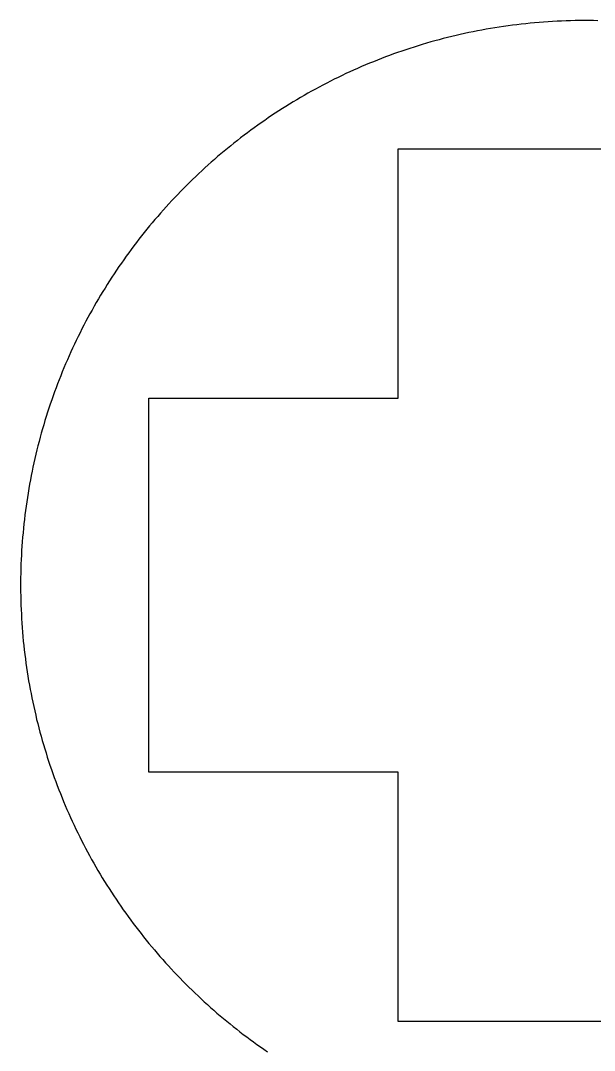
# Model space of a CAD drawing. Extents: x 0 to 279, y 0 to 212.
# Drawn here: x 8.1 to 17.49, y 16.3 to 33.14 of the extents above; entities that cross this region are included whole.
import ezdxf

# ---------------------------------------------------------------- set-up
doc = ezdxf.new("R2010")
doc.units = 0
doc.layers.add('LAYER_1', color=18, linetype='CONTINUOUS')

msp = doc.modelspace()

# ---------------------------------------------------------------- linework, layer by layer
at = {"layer": 'LAYER_1'}
for points in [[(17.544, 33.14), (17.47, 33.141), (17.396, 33.142), (17.321, 33.142), (17.246, 33.142), (17.172, 33.141), (17.097, 33.139), (17.023, 33.137), (16.949, 33.134), (16.875, 33.131), (16.802, 33.127), (16.728, 33.122), (16.655, 33.117), (16.581, 33.112), (16.508, 33.106), (16.435, 33.099), (16.363, 33.091), (16.29, 33.084), (16.218, 33.075), (16.145, 33.066), (16.073, 33.056), (16.001, 33.046), (15.93, 33.036), (15.858, 33.024), (15.787, 33.013), (15.715, 33), (15.644, 32.988), (15.574, 32.974), (15.503, 32.96), (15.433, 32.946), (15.362, 32.931), (15.292, 32.915), (15.222, 32.899), (15.153, 32.883), (15.083, 32.865), (15.014, 32.848), (14.945, 32.83), (14.876, 32.811), (14.808, 32.792), (14.739, 32.772), (14.671, 32.752), (14.603, 32.731), (14.536, 32.71), (14.468, 32.688), (14.401, 32.666), (14.334, 32.643), (14.267, 32.62), (14.201, 32.596), (14.134, 32.572), (14.068, 32.547), (14.002, 32.522), (13.937, 32.496), (13.871, 32.47), (13.806, 32.444), (13.741, 32.416), (13.677, 32.389), (13.612, 32.361), (13.548, 32.332), (13.485, 32.303), (13.421, 32.274), (13.358, 32.244), (13.295, 32.213), (13.232, 32.182), (13.169, 32.151), (13.107, 32.119), (13.045, 32.087), (12.983, 32.054), (12.922, 32.021), (12.861, 31.987), (12.8, 31.953), (12.739, 31.919), (12.679, 31.884), (12.619, 31.848), (12.559, 31.812), (12.5, 31.776), (12.441, 31.739), (12.382, 31.702), (12.324, 31.665), (12.265, 31.627), (12.207, 31.588), (12.15, 31.549), (12.093, 31.51), (12.036, 31.47), (11.979, 31.43), (11.923, 31.39), (11.867, 31.349), (11.811, 31.308), (11.755, 31.266), (11.7, 31.224), (11.646, 31.181), (11.591, 31.138), (11.537, 31.095), (11.483, 31.051), (11.43, 31.007), (11.377, 30.962), (11.324, 30.917), (11.272, 30.872), (11.22, 30.826), (11.168, 30.78), (11.117, 30.734), (11.066, 30.687), (11.015, 30.64), (10.965, 30.592), (10.915, 30.544), (10.865, 30.496), (10.816, 30.447), (10.767, 30.398), (10.719, 30.349), (10.671, 30.299), (10.623, 30.249), (10.575, 30.198), (10.528, 30.147), (10.482, 30.096), (10.436, 30.045), (10.39, 29.993), (10.344, 29.94), (10.299, 29.888), (10.254, 29.835), (10.21, 29.782), (10.166, 29.728), (10.123, 29.674), (10.08, 29.62), (10.037, 29.565), (9.995, 29.51), (9.953, 29.455), (9.911, 29.399), (9.87, 29.344), (9.829, 29.287), (9.789, 29.231), (9.749, 29.174), (9.71, 29.117), (9.671, 29.059), (9.632, 29.001), (9.594, 28.943), (9.556, 28.885), (9.519, 28.826), (9.482, 28.767), (9.446, 28.708), (9.41, 28.648), (9.374, 28.589), (9.339, 28.528), (9.304, 28.468), (9.27, 28.407), (9.236, 28.346), (9.203, 28.285), (9.17, 28.223), (9.137, 28.161), (9.105, 28.099), (9.074, 28.037), (9.043, 27.974), (9.012, 27.911), (8.982, 27.848), (8.952, 27.785), (8.923, 27.721), (8.894, 27.657), (8.866, 27.593), (8.838, 27.528), (8.811, 27.463), (8.784, 27.398), (8.758, 27.333), (8.732, 27.268), (8.706, 27.202), (8.681, 27.136), (8.657, 27.07), (8.633, 27.003), (8.61, 26.936), (8.587, 26.87), (8.564, 26.802), (8.542, 26.735), (8.521, 26.667), (8.5, 26.6), (8.48, 26.531), (8.46, 26.463), (8.44, 26.395), (8.421, 26.326), (8.403, 26.257), (8.385, 26.188), (8.368, 26.119), (8.351, 26.049), (8.335, 25.979), (8.319, 25.909), (8.304, 25.839), (8.289, 25.769), (8.275, 25.698), (8.261, 25.628), (8.248, 25.557), (8.236, 25.486), (8.224, 25.414), (8.212, 25.343), (8.201, 25.271), (8.191, 25.199), (8.181, 25.127), (8.172, 25.055), (8.163, 24.983), (8.155, 24.91), (8.148, 24.837), (8.141, 24.765), (8.134, 24.691), (8.128, 24.618), (8.123, 24.545), (8.118, 24.471), (8.114, 24.398), (8.111, 24.324), (8.108, 24.25), (8.105, 24.176), (8.103, 24.102), (8.102, 24.027), (8.102, 23.953), (8.102, 23.878), (8.102, 23.803), (8.103, 23.729), (8.105, 23.655), (8.107, 23.58), (8.11, 23.506), (8.114, 23.433), (8.118, 23.359), (8.122, 23.285), (8.127, 23.212), (8.133, 23.139), (8.139, 23.066), (8.146, 22.993), (8.154, 22.92), (8.162, 22.848), (8.17, 22.775), (8.179, 22.703), (8.189, 22.631), (8.199, 22.559), (8.21, 22.487), (8.221, 22.416), (8.233, 22.344), (8.246, 22.273), (8.259, 22.202), (8.272, 22.132), (8.286, 22.061), (8.301, 21.991), (8.316, 21.92), (8.332, 21.85), (8.348, 21.781), (8.364, 21.711), (8.382, 21.642), (8.399, 21.572), (8.418, 21.504), (8.436, 21.435), (8.456, 21.366), (8.475, 21.298), (8.496, 21.23), (8.517, 21.162), (8.538, 21.094), (8.56, 21.027), (8.582, 20.96), (8.605, 20.893), (8.628, 20.826), (8.652, 20.759), (8.676, 20.693), (8.701, 20.627), (8.727, 20.561), (8.752, 20.496), (8.779, 20.43), (8.805, 20.365), (8.833, 20.301), (8.86, 20.236), (8.889, 20.172), (8.917, 20.108), (8.946, 20.044), (8.976, 19.98), (9.006, 19.917), (9.037, 19.854), (9.068, 19.791), (9.099, 19.729), (9.131, 19.667), (9.163, 19.605), (9.196, 19.543), (9.229, 19.482), (9.263, 19.421), (9.297, 19.36), (9.332, 19.299), (9.367, 19.239), (9.402, 19.179), (9.438, 19.12), (9.475, 19.06), (9.511, 19.001), (9.549, 18.943), (9.586, 18.884), (9.624, 18.826), (9.663, 18.768), (9.702, 18.711), (9.741, 18.653), (9.781, 18.596), (9.821, 18.54), (9.862, 18.484), (9.903, 18.428), (9.944, 18.372), (9.986, 18.317), (10.028, 18.262), (10.071, 18.207), (10.114, 18.153), (10.157, 18.099), (10.201, 18.045), (10.245, 17.992), (10.29, 17.939), (10.335, 17.886), (10.38, 17.834), (10.426, 17.782), (10.472, 17.73), (10.519, 17.679), (10.566, 17.628), (10.613, 17.577), (10.661, 17.527), (10.709, 17.477), (10.757, 17.428), (10.806, 17.378), (10.855, 17.33), (10.905, 17.281), (10.955, 17.233), (11.005, 17.186), (11.055, 17.138), (11.106, 17.091), (11.158, 17.045), (11.209, 16.999), (11.261, 16.953), (11.313, 16.907), (11.366, 16.862), (11.419, 16.818), (11.473, 16.774), (11.526, 16.73), (11.58, 16.686), (11.635, 16.643), (11.689, 16.601), (11.744, 16.558), (11.8, 16.517), (11.855, 16.475), (11.911, 16.434), (11.967, 16.394), (12.024, 16.353), (12.081, 16.314), (12.138, 16.274)], [(17.622, 16.77), (17.479, 16.77), (17.336, 16.77), (17.192, 16.77), (17.049, 16.77), (16.978, 16.77), (16.907, 16.77), (16.836, 16.77), (16.765, 16.77), (16.695, 16.77), (16.624, 16.77), (16.555, 16.77), (16.485, 16.77), (16.416, 16.77), (16.348, 16.77), (16.314, 16.77), (16.28, 16.77), (16.246, 16.77), (16.212, 16.77), (16.179, 16.77), (16.145, 16.77), (16.112, 16.77), (16.079, 16.77), (16.046, 16.77), (16.013, 16.77), (15.981, 16.77), (15.948, 16.77), (15.916, 16.77), (15.884, 16.77), (15.852, 16.77), (15.82, 16.77), (15.789, 16.77), (15.758, 16.77), (15.726, 16.77), (15.695, 16.77), (15.665, 16.77), (15.634, 16.77), (15.604, 16.77), (15.574, 16.77), (15.544, 16.77), (15.515, 16.77), (15.485, 16.77), (15.456, 16.77), (15.427, 16.77), (15.399, 16.77), (15.37, 16.77), (15.342, 16.77), (15.314, 16.77), (15.287, 16.77), (15.259, 16.77), (15.232, 16.77), (15.206, 16.77), (15.179, 16.77), (15.153, 16.77), (15.127, 16.77), (15.102, 16.77), (15.076, 16.77), (15.051, 16.77), (15.027, 16.77), (15.002, 16.77), (14.978, 16.77), (14.955, 16.77), (14.931, 16.77), (14.908, 16.77), (14.885, 16.77), (14.863, 16.77), (14.841, 16.77), (14.819, 16.77), (14.798, 16.77), (14.777, 16.77), (14.757, 16.77), (14.736, 16.77), (14.716, 16.77), (14.697, 16.77), (14.678, 16.77), (14.659, 16.77), (14.641, 16.77), (14.623, 16.77), (14.605, 16.77), (14.588, 16.77), (14.572, 16.77), (14.555, 16.77), (14.539, 16.77), (14.524, 16.77), (14.509, 16.77), (14.494, 16.77), (14.48, 16.77), (14.466, 16.77), (14.453, 16.77), (14.44, 16.77), (14.428, 16.77), (14.416, 16.77), (14.404, 16.77), (14.393, 16.77), (14.383, 16.77), (14.373, 16.77), (14.363, 16.77), (14.354, 16.77), (14.345, 16.77), (14.341, 16.77), (14.337, 16.77), (14.333, 16.77), (14.329, 16.77), (14.326, 16.77), (14.322, 16.77), (14.319, 16.77), (14.315, 16.77), (14.312, 16.77), (14.309, 16.77), (14.306, 16.77), (14.304, 16.77), (14.301, 16.77), (14.299, 16.77), (14.296, 16.77), (14.294, 16.77), (14.292, 16.77), (14.29, 16.77), (14.288, 16.77), (14.286, 16.77), (14.285, 16.77), (14.283, 16.77), (14.282, 16.77), (14.281, 16.77), (14.28, 16.77), (14.279, 16.77), (14.278, 16.77), (14.278, 16.77), (14.277, 16.77), (14.277, 16.77), (14.276, 16.77), (14.276, 16.77), (14.276, 16.77), (14.276, 16.77), (14.276, 16.77), (14.276, 16.77), (14.276, 16.771), (14.276, 16.771), (14.276, 16.772), (14.276, 16.773), (14.276, 16.773), (14.276, 16.774), (14.276, 16.775), (14.276, 16.776), (14.276, 16.777), (14.276, 16.779), (14.276, 16.78), (14.276, 16.781), (14.276, 16.783), (14.276, 16.784), (14.276, 16.786), (14.276, 16.788), (14.276, 16.79), (14.276, 16.792), (14.276, 16.794), (14.276, 16.796), (14.276, 16.798), (14.276, 16.8), (14.276, 16.802), (14.276, 16.805), (14.276, 16.807), (14.276, 16.81), (14.276, 16.813), (14.276, 16.815), (14.276, 16.821), (14.276, 16.827), (14.276, 16.834), (14.276, 16.84), (14.276, 16.847), (14.276, 16.855), (14.276, 16.862), (14.276, 16.87), (14.276, 16.879), (14.276, 16.887), (14.276, 16.896), (14.276, 16.905), (14.276, 16.915), (14.276, 16.925), (14.276, 16.935), (14.276, 16.945), (14.276, 16.955), (14.276, 16.966), (14.276, 16.977), (14.276, 16.989), (14.276, 17.001), (14.276, 17.013), (14.276, 17.025), (14.276, 17.037), (14.276, 17.05), (14.276, 17.063), (14.276, 17.076), (14.276, 17.09), (14.276, 17.103), (14.276, 17.117), (14.276, 17.132), (14.276, 17.146), (14.276, 17.161), (14.276, 17.176), (14.276, 17.191), (14.276, 17.206), (14.276, 17.222), (14.276, 17.238), (14.276, 17.254), (14.276, 17.27), (14.276, 17.286), (14.276, 17.303), (14.276, 17.32), (14.276, 17.337), (14.276, 17.354), (14.276, 17.371), (14.276, 17.389), (14.276, 17.407), (14.276, 17.425), (14.276, 17.443), (14.276, 17.462), (14.276, 17.48), (14.276, 17.499), (14.276, 17.518), (14.276, 17.537), (14.276, 17.556), (14.276, 17.575), (14.276, 17.595), (14.276, 17.615), (14.276, 17.635), (14.276, 17.655), (14.276, 17.675), (14.276, 17.695), (14.276, 17.716), (14.276, 17.736), (14.276, 17.757), (14.276, 17.778), (14.276, 17.799), (14.276, 17.82), (14.276, 17.841), (14.276, 17.863), (14.276, 17.884), (14.276, 17.906), (14.276, 17.928), (14.276, 17.949), (14.276, 17.971), (14.276, 17.993), (14.276, 18.016), (14.276, 18.038), (14.276, 18.06), (14.276, 18.083), (14.276, 18.105), (14.276, 18.128), (14.276, 18.151), (14.276, 18.196), (14.276, 18.242), (14.276, 18.288), (14.276, 18.335), (14.276, 18.382), (14.276, 18.429), (14.276, 18.476), (14.276, 18.523), (14.276, 18.571), (14.276, 18.618), (14.276, 18.714), (14.276, 18.809), (14.276, 18.905), (14.276, 19), (14.276, 19.048), (14.276, 19.095), (14.276, 19.142), (14.276, 19.19), (14.276, 19.236), (14.276, 19.283), (14.276, 19.33), (14.276, 19.376), (14.276, 19.422), (14.276, 19.468), (14.276, 19.49), (14.276, 19.513), (14.276, 19.536), (14.276, 19.558), (14.276, 19.58), (14.276, 19.603), (14.276, 19.625), (14.276, 19.647), (14.276, 19.669), (14.276, 19.691), (14.276, 19.712), (14.276, 19.734), (14.276, 19.756), (14.276, 19.777), (14.276, 19.798), (14.276, 19.819), (14.276, 19.84), (14.276, 19.861), (14.276, 19.882), (14.276, 19.903), (14.276, 19.923), (14.276, 19.943), (14.276, 19.964), (14.276, 19.984), (14.276, 20.003), (14.276, 20.023), (14.276, 20.043), (14.276, 20.062), (14.276, 20.081), (14.276, 20.1), (14.276, 20.119), (14.276, 20.138), (14.276, 20.157), (14.276, 20.175), (14.276, 20.193), (14.276, 20.211), (14.276, 20.229), (14.276, 20.247), (14.276, 20.264), (14.276, 20.281), (14.276, 20.298), (14.276, 20.315), (14.276, 20.332), (14.276, 20.348), (14.276, 20.365), (14.276, 20.381), (14.276, 20.396), (14.276, 20.412), (14.276, 20.427), (14.276, 20.443), (14.276, 20.457), (14.276, 20.472), (14.276, 20.487), (14.276, 20.501), (14.276, 20.515), (14.276, 20.529), (14.276, 20.542), (14.276, 20.555), (14.276, 20.568), (14.276, 20.581), (14.276, 20.593), (14.276, 20.606), (14.276, 20.618), (14.276, 20.629), (14.276, 20.641), (14.276, 20.652), (14.276, 20.663), (14.276, 20.673), (14.276, 20.684), (14.276, 20.694), (14.276, 20.703), (14.276, 20.713), (14.276, 20.722), (14.276, 20.731), (14.276, 20.739), (14.276, 20.748), (14.276, 20.756), (14.276, 20.763), (14.276, 20.771), (14.276, 20.778), (14.276, 20.785), (14.276, 20.791), (14.276, 20.797), (14.276, 20.803), (14.276, 20.806), (14.276, 20.808), (14.276, 20.811), (14.276, 20.813), (14.276, 20.816), (14.276, 20.818), (14.276, 20.82), (14.276, 20.823), (14.276, 20.825), (14.276, 20.827), (14.276, 20.829), (14.276, 20.83), (14.276, 20.832), (14.276, 20.834), (14.276, 20.835), (14.276, 20.837), (14.276, 20.838), (14.276, 20.84), (14.276, 20.841), (14.276, 20.842), (14.276, 20.843), (14.276, 20.844), (14.276, 20.845), (14.276, 20.846), (14.276, 20.846), (14.276, 20.847), (14.276, 20.847), (14.276, 20.848), (14.276, 20.848), (14.276, 20.848), (14.276, 20.849), (14.276, 20.849), (14.276, 20.849), (14.276, 20.849), (14.276, 20.849), (14.276, 20.849), (14.275, 20.849), (14.275, 20.849), (14.274, 20.849), (14.273, 20.849), (14.273, 20.849), (14.272, 20.849), (14.271, 20.849), (14.27, 20.849), (14.269, 20.849), (14.267, 20.849), (14.266, 20.849), (14.265, 20.849), (14.263, 20.849), (14.262, 20.849), (14.26, 20.849), (14.258, 20.849), (14.256, 20.849), (14.254, 20.849), (14.252, 20.849), (14.25, 20.849), (14.248, 20.849), (14.246, 20.849), (14.244, 20.849), (14.241, 20.849), (14.239, 20.849), (14.236, 20.849), (14.233, 20.849), (14.231, 20.849), (14.225, 20.849), (14.219, 20.849), (14.212, 20.849), (14.206, 20.849), (14.199, 20.849), (14.191, 20.849), (14.184, 20.849), (14.176, 20.849), (14.167, 20.849), (14.159, 20.849), (14.15, 20.849), (14.141, 20.849), (14.131, 20.849), (14.121, 20.849), (14.111, 20.849), (14.101, 20.849), (14.091, 20.849), (14.08, 20.849), (14.069, 20.849), (14.057, 20.849), (14.045, 20.849), (14.033, 20.849), (14.021, 20.849), (14.009, 20.849), (13.996, 20.849), (13.983, 20.849), (13.97, 20.849), (13.956, 20.849), (13.943, 20.849), (13.929, 20.849), (13.914, 20.849), (13.9, 20.849), (13.885, 20.849), (13.87, 20.849), (13.855, 20.849), (13.84, 20.849), (13.824, 20.849), (13.809, 20.849), (13.792, 20.849), (13.776, 20.849), (13.76, 20.849), (13.743, 20.849), (13.726, 20.849), (13.709, 20.849), (13.692, 20.849), (13.675, 20.849), (13.657, 20.849), (13.639, 20.849), (13.621, 20.849), (13.603, 20.849), (13.584, 20.849), (13.566, 20.849), (13.547, 20.849), (13.528, 20.849), (13.509, 20.849), (13.49, 20.849), (13.471, 20.849), (13.451, 20.849), (13.431, 20.849), (13.411, 20.849), (13.391, 20.849), (13.371, 20.849), (13.351, 20.849), (13.33, 20.849), (13.31, 20.849), (13.289, 20.849), (13.268, 20.849), (13.247, 20.849), (13.226, 20.849), (13.205, 20.849), (13.183, 20.849), (13.162, 20.849), (13.14, 20.849), (13.118, 20.849), (13.097, 20.849), (13.075, 20.849), (13.053, 20.849), (13.03, 20.849), (13.008, 20.849), (12.986, 20.849), (12.963, 20.849), (12.941, 20.849), (12.918, 20.849), (12.896, 20.849), (12.85, 20.849), (12.804, 20.849), (12.758, 20.849), (12.711, 20.849), (12.664, 20.849), (12.617, 20.849), (12.57, 20.849), (12.523, 20.849), (12.476, 20.849), (12.428, 20.849), (12.333, 20.849), (12.237, 20.849), (12.141, 20.849), (12.046, 20.849), (11.998, 20.849), (11.951, 20.849), (11.904, 20.849), (11.857, 20.849), (11.81, 20.849), (11.763, 20.849), (11.716, 20.849), (11.67, 20.849), (11.624, 20.849), (11.578, 20.849), (11.556, 20.849), (11.533, 20.849), (11.511, 20.849), (11.488, 20.849), (11.466, 20.849), (11.444, 20.849), (11.421, 20.849), (11.399, 20.849), (11.377, 20.849), (11.356, 20.849), (11.334, 20.849), (11.312, 20.849), (11.291, 20.849), (11.269, 20.849), (11.248, 20.849), (11.227, 20.849), (11.206, 20.849), (11.185, 20.849), (11.164, 20.849), (11.144, 20.849), (11.123, 20.849), (11.103, 20.849), (11.083, 20.849), (11.063, 20.849), (11.043, 20.849), (11.023, 20.849), (11.003, 20.849), (10.984, 20.849), (10.965, 20.849), (10.946, 20.849), (10.927, 20.849), (10.908, 20.849), (10.89, 20.849), (10.871, 20.849), (10.853, 20.849), (10.835, 20.849), (10.817, 20.849), (10.799, 20.849), (10.782, 20.849), (10.765, 20.849), (10.748, 20.849), (10.731, 20.849), (10.714, 20.849), (10.698, 20.849), (10.682, 20.849), (10.665, 20.849), (10.65, 20.849), (10.634, 20.849), (10.619, 20.849), (10.604, 20.849), (10.589, 20.849), (10.574, 20.849), (10.56, 20.849), (10.545, 20.849), (10.531, 20.849), (10.518, 20.849), (10.504, 20.849), (10.491, 20.849), (10.478, 20.849), (10.465, 20.849), (10.453, 20.849), (10.441, 20.849), (10.429, 20.849), (10.417, 20.849), (10.405, 20.849), (10.394, 20.849), (10.383, 20.849), (10.373, 20.849), (10.363, 20.849), (10.353, 20.849), (10.343, 20.849), (10.333, 20.849), (10.324, 20.849), (10.315, 20.849), (10.307, 20.849), (10.298, 20.849), (10.29, 20.849), (10.283, 20.849), (10.275, 20.849), (10.268, 20.849), (10.262, 20.849), (10.255, 20.849), (10.249, 20.849), (10.243, 20.849), (10.241, 20.849), (10.238, 20.849), (10.235, 20.849), (10.233, 20.849), (10.23, 20.849), (10.228, 20.849), (10.226, 20.849), (10.224, 20.849), (10.222, 20.849), (10.22, 20.849), (10.218, 20.849), (10.216, 20.849), (10.214, 20.849), (10.212, 20.849), (10.211, 20.849), (10.209, 20.849), (10.208, 20.849), (10.207, 20.849), (10.205, 20.849), (10.204, 20.849), (10.203, 20.849), (10.202, 20.849), (10.201, 20.849), (10.201, 20.849), (10.2, 20.849), (10.199, 20.849), (10.199, 20.849), (10.198, 20.849), (10.198, 20.849), (10.198, 20.849), (10.198, 20.849), (10.198, 20.849), (10.198, 20.849), (10.198, 20.849), (10.198, 20.849), (10.198, 20.85), (10.198, 20.85), (10.198, 20.851), (10.198, 20.852), (10.198, 20.853), (10.198, 20.854), (10.198, 20.856), (10.198, 20.857), (10.198, 20.859), (10.198, 20.86), (10.198, 20.862), (10.198, 20.864), (10.198, 20.866), (10.198, 20.868), (10.198, 20.871), (10.198, 20.873), (10.198, 20.876), (10.198, 20.879), (10.198, 20.882), (10.198, 20.885), (10.198, 20.888), (10.198, 20.891), (10.198, 20.894), (10.198, 20.898), (10.198, 20.901), (10.198, 20.905), (10.198, 20.909), (10.198, 20.913), (10.198, 20.917), (10.198, 20.926), (10.198, 20.935), (10.198, 20.945), (10.198, 20.955), (10.198, 20.965), (10.198, 20.976), (10.198, 20.988), (10.198, 21), (10.198, 21.012), (10.198, 21.025), (10.198, 21.038), (10.198, 21.052), (10.198, 21.066), (10.198, 21.081), (10.198, 21.096), (10.198, 21.112), (10.198, 21.127), (10.198, 21.144), (10.198, 21.16), (10.198, 21.178), (10.198, 21.195), (10.198, 21.213), (10.198, 21.231), (10.198, 21.25), (10.198, 21.269), (10.198, 21.289), (10.198, 21.308), (10.198, 21.329), (10.198, 21.349), (10.198, 21.37), (10.198, 21.392), (10.198, 21.413), (10.198, 21.435), (10.198, 21.458), (10.198, 21.48), (10.198, 21.503), (10.198, 21.527), (10.198, 21.55), (10.198, 21.574), (10.198, 21.599), (10.198, 21.623), (10.198, 21.648), (10.198, 21.674), (10.198, 21.699), (10.198, 21.725), (10.198, 21.751), (10.198, 21.778), (10.198, 21.805), (10.198, 21.832), (10.198, 21.859), (10.198, 21.887), (10.198, 21.914), (10.198, 21.942), (10.198, 21.971), (10.198, 21.999), (10.198, 22.028), (10.198, 22.057), (10.198, 22.087), (10.198, 22.116), (10.198, 22.146), (10.198, 22.176), (10.198, 22.206), (10.198, 22.237), (10.198, 22.268), (10.198, 22.299), (10.198, 22.33), (10.198, 22.361), (10.198, 22.393), (10.198, 22.424), (10.198, 22.456), (10.198, 22.488), (10.198, 22.52), (10.198, 22.553), (10.198, 22.586), (10.198, 22.618), (10.198, 22.651), (10.198, 22.684), (10.198, 22.718), (10.198, 22.751), (10.198, 22.785), (10.198, 22.818), (10.198, 22.852), (10.198, 22.886), (10.198, 22.92), (10.198, 22.989), (10.198, 23.057), (10.198, 23.127), (10.198, 23.197), (10.198, 23.267), (10.198, 23.337), (10.198, 23.408), (10.198, 23.479), (10.198, 23.55), (10.198, 23.621), (10.198, 23.764), (10.198, 23.908), (10.198, 24.051), (10.198, 24.194), (10.198, 24.266), (10.198, 24.337), (10.198, 24.408), (10.198, 24.478), (10.198, 24.549), (10.198, 24.619), (10.198, 24.689), (10.198, 24.758), (10.198, 24.827), (10.198, 24.896), (10.198, 24.93), (10.198, 24.964), (10.198, 24.997), (10.198, 25.031), (10.198, 25.065), (10.198, 25.098), (10.198, 25.131), (10.198, 25.164), (10.198, 25.197), (10.198, 25.23), (10.198, 25.263), (10.198, 25.295), (10.198, 25.327), (10.198, 25.359), (10.198, 25.391), (10.198, 25.423), (10.198, 25.455), (10.198, 25.486), (10.198, 25.517), (10.198, 25.548), (10.198, 25.579), (10.198, 25.609), (10.198, 25.639), (10.198, 25.669), (10.198, 25.699), (10.198, 25.729), (10.198, 25.758), (10.198, 25.787), (10.198, 25.816), (10.198, 25.845), (10.198, 25.873), (10.198, 25.901), (10.198, 25.929), (10.198, 25.957), (10.198, 25.984), (10.198, 26.011), (10.198, 26.038), (10.198, 26.064), (10.198, 26.09), (10.198, 26.116), (10.198, 26.142), (10.198, 26.167), (10.198, 26.192), (10.198, 26.217), (10.198, 26.241), (10.198, 26.265), (10.198, 26.289), (10.198, 26.312), (10.198, 26.335), (10.198, 26.358), (10.198, 26.38), (10.198, 26.402), (10.198, 26.424), (10.198, 26.445), (10.198, 26.466), (10.198, 26.487), (10.198, 26.507), (10.198, 26.527), (10.198, 26.546), (10.198, 26.566), (10.198, 26.584), (10.198, 26.603), (10.198, 26.621), (10.198, 26.638), (10.198, 26.655), (10.198, 26.672), (10.198, 26.688), (10.198, 26.704), (10.198, 26.72), (10.198, 26.735), (10.198, 26.749), (10.198, 26.763), (10.198, 26.777), (10.198, 26.79), (10.198, 26.803), (10.198, 26.816), (10.198, 26.828), (10.198, 26.839), (10.198, 26.85), (10.198, 26.861), (10.198, 26.871), (10.198, 26.881), (10.198, 26.89), (10.198, 26.898), (10.198, 26.902), (10.198, 26.906), (10.198, 26.91), (10.198, 26.914), (10.198, 26.918), (10.198, 26.921), (10.198, 26.925), (10.198, 26.928), (10.198, 26.931), (10.198, 26.934), (10.198, 26.937), (10.198, 26.94), (10.198, 26.942), (10.198, 26.945), (10.198, 26.947), (10.198, 26.949), (10.198, 26.952), (10.198, 26.954), (10.198, 26.955), (10.198, 26.957), (10.198, 26.959), (10.198, 26.96), (10.198, 26.961), (10.198, 26.963), (10.198, 26.964), (10.198, 26.964), (10.198, 26.965), (10.198, 26.966), (10.198, 26.966), (10.198, 26.967), (10.198, 26.967), (10.198, 26.967), (10.198, 26.967), (10.198, 26.967), (10.198, 26.967), (10.198, 26.967), (10.199, 26.967), (10.199, 26.967), (10.2, 26.967), (10.201, 26.967), (10.201, 26.967), (10.202, 26.967), (10.203, 26.967), (10.204, 26.967), (10.205, 26.967), (10.207, 26.967), (10.208, 26.967), (10.209, 26.967), (10.211, 26.967), (10.212, 26.967), (10.214, 26.967), (10.216, 26.967), (10.218, 26.967), (10.22, 26.967), (10.222, 26.967), (10.224, 26.967), (10.226, 26.967), (10.228, 26.967), (10.23, 26.967), (10.233, 26.967), (10.235, 26.967), (10.238, 26.967), (10.241, 26.967), (10.243, 26.967), (10.249, 26.967), (10.255, 26.967), (10.262, 26.967), (10.268, 26.967), (10.275, 26.967), (10.283, 26.967), (10.29, 26.967), (10.298, 26.967), (10.307, 26.967), (10.315, 26.967), (10.324, 26.967), (10.333, 26.967), (10.343, 26.967), (10.353, 26.967), (10.363, 26.967), (10.373, 26.967), (10.383, 26.967), (10.394, 26.967), (10.405, 26.967), (10.417, 26.967), (10.429, 26.967), (10.441, 26.967), (10.453, 26.967), (10.465, 26.967), (10.478, 26.967), (10.491, 26.967), (10.504, 26.967), (10.518, 26.967), (10.531, 26.967), (10.545, 26.967), (10.56, 26.967), (10.574, 26.967), (10.589, 26.967), (10.604, 26.967), (10.619, 26.967), (10.634, 26.967), (10.65, 26.967), (10.665, 26.967), (10.682, 26.967), (10.698, 26.967), (10.714, 26.967), (10.731, 26.967), (10.748, 26.967), (10.765, 26.967), (10.782, 26.967), (10.799, 26.967), (10.817, 26.967), (10.835, 26.967), (10.853, 26.967), (10.871, 26.967), (10.89, 26.967), (10.908, 26.967), (10.927, 26.967), (10.946, 26.967), (10.965, 26.967), (10.984, 26.967), (11.003, 26.967), (11.023, 26.967), (11.043, 26.967), (11.063, 26.967), (11.083, 26.967), (11.103, 26.967), (11.123, 26.967), (11.144, 26.967), (11.164, 26.967), (11.185, 26.967), (11.206, 26.967), (11.227, 26.967), (11.248, 26.967), (11.269, 26.967), (11.291, 26.967), (11.312, 26.967), (11.334, 26.967), (11.356, 26.967), (11.377, 26.967), (11.399, 26.967), (11.421, 26.967), (11.444, 26.967), (11.466, 26.967), (11.488, 26.967), (11.511, 26.967), (11.533, 26.967), (11.556, 26.967), (11.578, 26.967), (11.624, 26.967), (11.67, 26.967), (11.716, 26.967), (11.763, 26.967), (11.81, 26.967), (11.857, 26.967), (11.904, 26.967), (11.951, 26.967), (11.998, 26.967), (12.046, 26.967), (12.141, 26.967), (12.237, 26.967), (12.333, 26.967), (12.428, 26.967), (12.476, 26.967), (12.523, 26.967), (12.57, 26.967), (12.617, 26.967), (12.664, 26.967), (12.711, 26.967), (12.758, 26.967), (12.804, 26.967), (12.85, 26.967), (12.896, 26.967), (12.918, 26.967), (12.941, 26.967), (12.963, 26.967), (12.986, 26.967), (13.008, 26.967), (13.03, 26.967), (13.053, 26.967), (13.075, 26.967), (13.097, 26.967), (13.118, 26.967), (13.14, 26.967), (13.162, 26.967), (13.183, 26.967), (13.205, 26.967), (13.226, 26.967), (13.247, 26.967), (13.268, 26.967), (13.289, 26.967), (13.31, 26.967), (13.33, 26.967), (13.351, 26.967), (13.371, 26.967), (13.391, 26.967), (13.411, 26.967), (13.431, 26.967), (13.451, 26.967), (13.471, 26.967), (13.49, 26.967), (13.509, 26.967), (13.528, 26.967), (13.547, 26.967), (13.566, 26.967), (13.584, 26.967), (13.603, 26.967), (13.621, 26.967), (13.639, 26.967), (13.657, 26.967), (13.675, 26.967), (13.692, 26.967), (13.709, 26.967), (13.726, 26.967), (13.743, 26.967), (13.76, 26.967), (13.776, 26.967), (13.792, 26.967), (13.809, 26.967), (13.824, 26.967), (13.84, 26.967), (13.855, 26.967), (13.87, 26.967), (13.885, 26.967), (13.9, 26.967), (13.914, 26.967), (13.929, 26.967), (13.943, 26.967), (13.956, 26.967), (13.97, 26.967), (13.983, 26.967), (13.996, 26.967), (14.009, 26.967), (14.021, 26.967), (14.033, 26.967), (14.045, 26.967), (14.057, 26.967), (14.069, 26.967), (14.08, 26.967), (14.091, 26.967), (14.101, 26.967), (14.111, 26.967), (14.121, 26.967), (14.131, 26.967), (14.141, 26.967), (14.15, 26.967), (14.159, 26.967), (14.167, 26.967), (14.176, 26.967), (14.184, 26.967), (14.191, 26.967), (14.199, 26.967), (14.206, 26.967), (14.212, 26.967), (14.219, 26.967), (14.225, 26.967), (14.231, 26.967), (14.233, 26.967), (14.236, 26.967), (14.239, 26.967), (14.241, 26.967), (14.244, 26.967), (14.246, 26.967), (14.248, 26.967), (14.25, 26.967), (14.252, 26.967), (14.254, 26.967), (14.256, 26.967), (14.258, 26.967), (14.26, 26.967), (14.262, 26.967), (14.263, 26.967), (14.265, 26.967), (14.266, 26.967), (14.267, 26.967), (14.269, 26.967), (14.27, 26.967), (14.271, 26.967), (14.272, 26.967), (14.273, 26.967), (14.273, 26.967), (14.274, 26.967), (14.275, 26.967), (14.275, 26.967), (14.276, 26.967), (14.276, 26.967), (14.276, 26.967), (14.276, 26.967), (14.276, 26.967), (14.276, 26.967), (14.276, 26.967), (14.276, 26.967), (14.276, 26.968), (14.276, 26.968), (14.276, 26.969), (14.276, 26.969), (14.276, 26.97), (14.276, 26.971), (14.276, 26.972), (14.276, 26.973), (14.276, 26.974), (14.276, 26.975), (14.276, 26.976), (14.276, 26.977), (14.276, 26.979), (14.276, 26.98), (14.276, 26.982), (14.276, 26.983), (14.276, 26.985), (14.276, 26.987), (14.276, 26.989), (14.276, 26.991), (14.276, 26.993), (14.276, 26.995), (14.276, 26.997), (14.276, 27), (14.276, 27.002), (14.276, 27.005), (14.276, 27.007), (14.276, 27.01), (14.276, 27.013), (14.276, 27.019), (14.276, 27.025), (14.276, 27.031), (14.276, 27.038), (14.276, 27.045), (14.276, 27.052), (14.276, 27.06), (14.276, 27.068), (14.276, 27.076), (14.276, 27.085), (14.276, 27.094), (14.276, 27.103), (14.276, 27.112), (14.276, 27.122), (14.276, 27.132), (14.276, 27.142), (14.276, 27.153), (14.276, 27.164), (14.276, 27.175), (14.276, 27.186), (14.276, 27.198), (14.276, 27.21), (14.276, 27.222), (14.276, 27.235), (14.276, 27.247), (14.276, 27.26), (14.276, 27.274), (14.276, 27.287), (14.276, 27.301), (14.276, 27.315), (14.276, 27.329), (14.276, 27.343), (14.276, 27.358), (14.276, 27.373), (14.276, 27.388), (14.276, 27.404), (14.276, 27.419), (14.276, 27.435), (14.276, 27.451), (14.276, 27.467), (14.276, 27.484), (14.276, 27.5), (14.276, 27.517), (14.276, 27.534), (14.276, 27.551), (14.276, 27.569), (14.276, 27.587), (14.276, 27.604), (14.276, 27.622), (14.276, 27.641), (14.276, 27.659), (14.276, 27.678), (14.276, 27.696), (14.276, 27.715), (14.276, 27.734), (14.276, 27.753), (14.276, 27.773), (14.276, 27.792), (14.276, 27.812), (14.276, 27.832), (14.276, 27.852), (14.276, 27.872), (14.276, 27.893), (14.276, 27.913), (14.276, 27.934), (14.276, 27.954), (14.276, 27.975), (14.276, 27.996), (14.276, 28.017), (14.276, 28.039), (14.276, 28.06), (14.276, 28.082), (14.276, 28.103), (14.276, 28.125), (14.276, 28.147), (14.276, 28.169), (14.276, 28.191), (14.276, 28.213), (14.276, 28.235), (14.276, 28.258), (14.276, 28.28), (14.276, 28.303), (14.276, 28.325), (14.276, 28.348), (14.276, 28.394), (14.276, 28.44), (14.276, 28.486), (14.276, 28.532), (14.276, 28.579), (14.276, 28.626), (14.276, 28.673), (14.276, 28.721), (14.276, 28.768), (14.276, 28.816), (14.276, 28.911), (14.276, 29.007), (14.276, 29.102), (14.276, 29.198), (14.276, 29.245), (14.276, 29.293), (14.276, 29.34), (14.276, 29.387), (14.276, 29.434), (14.276, 29.481), (14.276, 29.527), (14.276, 29.573), (14.276, 29.619), (14.276, 29.665), (14.276, 29.688), (14.276, 29.71), (14.276, 29.733), (14.276, 29.755), (14.276, 29.778), (14.276, 29.8), (14.276, 29.822), (14.276, 29.844), (14.276, 29.866), (14.276, 29.888), (14.276, 29.91), (14.276, 29.931), (14.276, 29.953), (14.276, 29.974), (14.276, 29.996), (14.276, 30.017), (14.276, 30.038), (14.276, 30.059), (14.276, 30.079), (14.276, 30.1), (14.276, 30.12), (14.276, 30.141), (14.276, 30.161), (14.276, 30.181), (14.276, 30.201), (14.276, 30.221), (14.276, 30.24), (14.276, 30.26), (14.276, 30.279), (14.276, 30.298), (14.276, 30.317), (14.276, 30.336), (14.276, 30.354), (14.276, 30.373), (14.276, 30.391), (14.276, 30.409), (14.276, 30.427), (14.276, 30.444), (14.276, 30.462), (14.276, 30.479), (14.276, 30.496), (14.276, 30.513), (14.276, 30.529), (14.276, 30.546), (14.276, 30.562), (14.276, 30.578), (14.276, 30.594), (14.276, 30.61), (14.276, 30.625), (14.276, 30.64), (14.276, 30.655), (14.276, 30.67), (14.276, 30.684), (14.276, 30.698), (14.276, 30.712), (14.276, 30.726), (14.276, 30.74), (14.276, 30.753), (14.276, 30.766), (14.276, 30.778), (14.276, 30.791), (14.276, 30.803), (14.276, 30.815), (14.276, 30.827), (14.276, 30.838), (14.276, 30.849), (14.276, 30.86), (14.276, 30.871), (14.276, 30.881), (14.276, 30.891), (14.276, 30.901), (14.276, 30.91), (14.276, 30.92), (14.276, 30.928), (14.276, 30.937), (14.276, 30.945), (14.276, 30.953), (14.276, 30.961), (14.276, 30.968), (14.276, 30.975), (14.276, 30.982), (14.276, 30.988), (14.276, 30.995), (14.276, 31), (14.276, 31.003), (14.276, 31.006), (14.276, 31.008), (14.276, 31.011), (14.276, 31.013), (14.276, 31.016), (14.276, 31.018), (14.276, 31.02), (14.276, 31.022), (14.276, 31.024), (14.276, 31.026), (14.276, 31.028), (14.276, 31.03), (14.276, 31.031), (14.276, 31.033), (14.276, 31.034), (14.276, 31.036), (14.276, 31.037), (14.276, 31.038), (14.276, 31.039), (14.276, 31.041), (14.276, 31.041), (14.276, 31.042), (14.276, 31.043), (14.276, 31.044), (14.276, 31.044), (14.276, 31.045), (14.276, 31.045), (14.276, 31.046), (14.276, 31.046), (14.276, 31.046), (14.276, 31.046), (14.276, 31.046), (14.277, 31.046), (14.277, 31.046), (14.278, 31.046), (14.278, 31.046), (14.279, 31.046), (14.28, 31.046), (14.281, 31.046), (14.282, 31.046), (14.283, 31.046), (14.285, 31.046), (14.286, 31.046), (14.288, 31.046), (14.29, 31.046), (14.292, 31.046), (14.294, 31.046), (14.296, 31.046), (14.299, 31.046), (14.301, 31.046), (14.304, 31.046), (14.306, 31.046), (14.309, 31.046), (14.312, 31.046), (14.315, 31.046), (14.319, 31.046), (14.322, 31.046), (14.326, 31.046), (14.329, 31.046), (14.333, 31.046), (14.337, 31.046), (14.341, 31.046), (14.345, 31.046), (14.354, 31.046), (14.363, 31.046), (14.373, 31.046), (14.383, 31.046), (14.393, 31.046), (14.404, 31.046), (14.416, 31.046), (14.428, 31.046), (14.44, 31.046), (14.453, 31.046), (14.466, 31.046), (14.48, 31.046), (14.494, 31.046), (14.509, 31.046), (14.524, 31.046), (14.539, 31.046), (14.555, 31.046), (14.572, 31.046), (14.588, 31.046), (14.605, 31.046), (14.623, 31.046), (14.641, 31.046), (14.659, 31.046), (14.678, 31.046), (14.697, 31.046), (14.716, 31.046), (14.736, 31.046), (14.757, 31.046), (14.777, 31.046), (14.798, 31.046), (14.819, 31.046), (14.841, 31.046), (14.863, 31.046), (14.885, 31.046), (14.908, 31.046), (14.931, 31.046), (14.955, 31.046), (14.978, 31.046), (15.002, 31.046), (15.027, 31.046), (15.051, 31.046), (15.076, 31.046), (15.102, 31.046), (15.127, 31.046), (15.153, 31.046), (15.179, 31.046), (15.206, 31.046), (15.232, 31.046), (15.259, 31.046), (15.287, 31.046), (15.314, 31.046), (15.342, 31.046), (15.37, 31.046), (15.399, 31.046), (15.427, 31.046), (15.456, 31.046), (15.485, 31.046), (15.515, 31.046), (15.544, 31.046), (15.574, 31.046), (15.604, 31.046), (15.634, 31.046), (15.665, 31.046), (15.695, 31.046), (15.726, 31.046), (15.758, 31.046), (15.789, 31.046), (15.82, 31.046), (15.852, 31.046), (15.884, 31.046), (15.916, 31.046), (15.948, 31.046), (15.981, 31.046), (16.013, 31.046), (16.046, 31.046), (16.079, 31.046), (16.112, 31.046), (16.145, 31.046), (16.179, 31.046), (16.212, 31.046), (16.246, 31.046), (16.28, 31.046), (16.314, 31.046), (16.348, 31.046), (16.416, 31.046), (16.485, 31.046), (16.555, 31.046), (16.624, 31.046), (16.695, 31.046), (16.765, 31.046), (16.836, 31.046), (16.907, 31.046), (16.978, 31.046), (17.049, 31.046), (17.192, 31.046), (17.336, 31.046), (17.479, 31.046), (17.622, 31.046)]]:
    msp.add_lwpolyline(points, dxfattribs=at)

doc.saveas('drawing.dxf')
